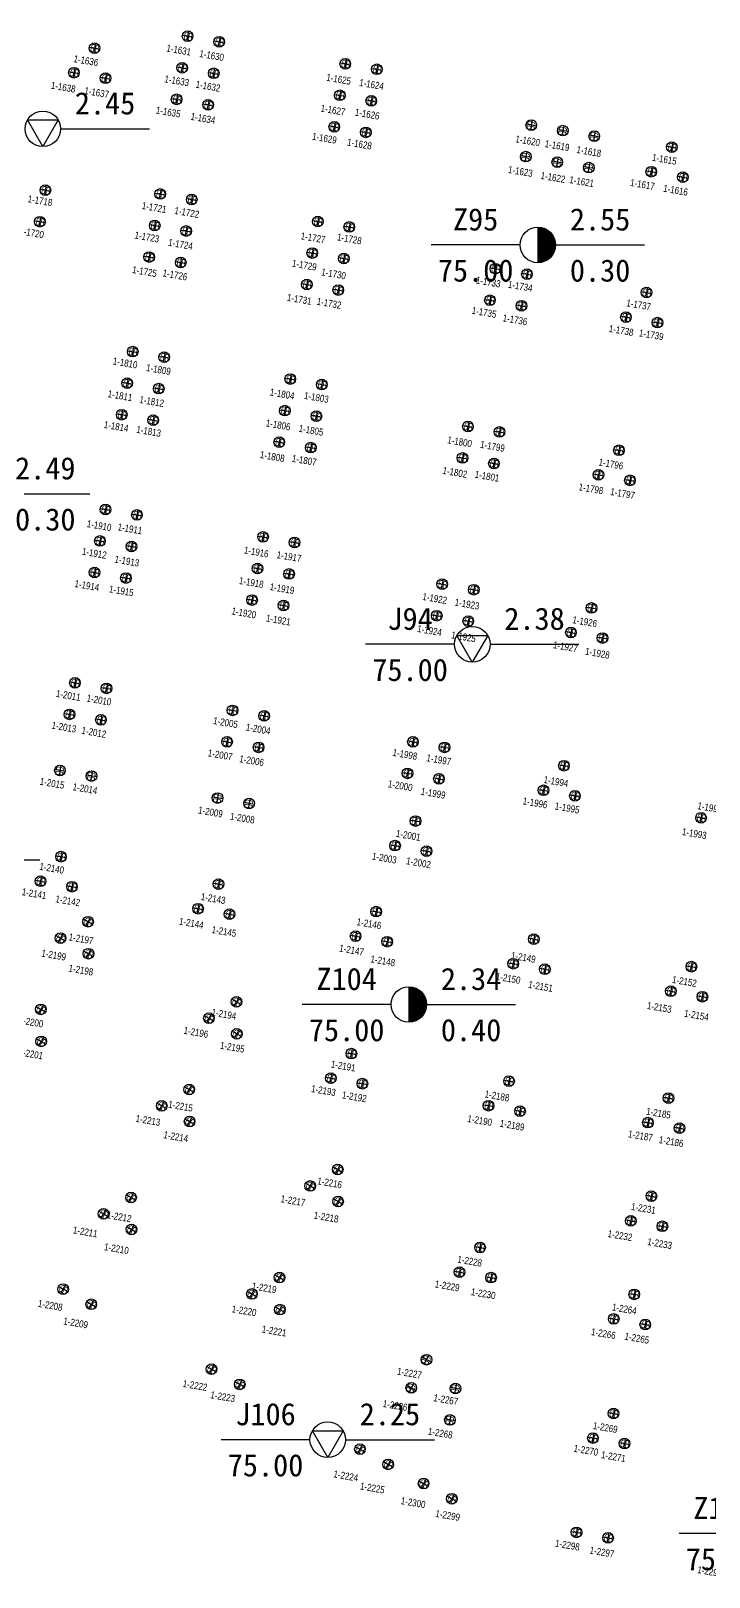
# Model space of a CAD drawing. Header units: millimetres. Extents: x 274830 to 6381169, y -2686084 to 432211.
# Drawn here: x 275146.5 to 275184.6, y 143120.6 to 143207.6 of the extents above; entities that cross this region are included whole.
import ezdxf
from ezdxf.enums import TextEntityAlignment as Align

# ---------------------------------------------------------------- set-up
doc = ezdxf.new("R2010")
doc.units = ezdxf.units.MM
doc.linetypes.add('DASHED2', pattern=[0.375, 0.25, -0.125])
doc.layers.add('_0', color=7, linetype='Continuous', lineweight=9)
doc.layers.add('ZBH', color=3, linetype='DASHED2', lineweight=20)
doc.layers.add('HOLE', color=1, linetype='Continuous')
doc.layers.add('S-FUND-PILE', color=11, linetype='Continuous')
doc.layers.add('S-ANNO-MODI-NAME', color=1, linetype='Continuous', plot=False)
doc.styles.add('ST', font='')
doc.styles.add('ZBH', font='Arial', dxfattribs={"width": 0.8})
doc.styles.add('黑体', font='', dxfattribs={"width": 0.8})
doc.styles.get('ST').set_extended_font_data('SimSun')
doc.styles.get('黑体').set_extended_font_data('Microsoft YaHei')

# ---------------------------------------------------------------- blocks, each defined once
blk = doc.blocks.new('1566')
at = {"layer": 'S-FUND-PILE'}
for p, q in [((904504, 613805), (905104, 613805)), ((904804, 614105), (904804, 613505)), ((906304, 613805), (906904, 613805)), ((906604, 614105), (906604, 613505)), ((913504, 613805), (914104, 613805)), ((913804, 614105), (913804, 613505)), ((915304, 613805), (915904, 613805)), ((915604, 614105), (915604, 613505)), ((899454, 612244), (900054, 612244)), ((899754, 612544), (899754, 611944)), ((904504, 612005), (905104, 612005)), ((904804, 612305), (904804, 611705)), ((906304, 612005), (906904, 612005)), ((906604, 612305), (906604, 611705)), ((913504, 612005), (914104, 612005)), ((913804, 612305), (913804, 611705)), ((915304, 612005), (915904, 612005)), ((915604, 612305), (915604, 611705)), ((925004, 612205), (924404, 612205)), ((924704, 612505), (924704, 611905)), ((926804, 612205), (926204, 612205)), ((926504, 612505), (926504, 611905)), ((928604, 612205), (928004, 612205)), ((928304, 612505), (928304, 611905)), ((932404, 612344), (933004, 612344)), ((932704, 612644), (932704, 612044)), ((931804, 611085), (931804, 610485)), ((933604, 611085), (933604, 610485)), ((898554, 610685), (899154, 610685)), ((898854, 610985), (898854, 610385)), ((900354, 610685), (900954, 610685)), ((900654, 610985), (900654, 610385)), ((904504, 610205), (905104, 610205)), ((904804, 610505), (904804, 609905)), ((906304, 610205), (906904, 610205)), ((906604, 610505), (906604, 609905)), ((913504, 610205), (914104, 610205)), ((913804, 610505), (913804, 609905)), ((915304, 610205), (915904, 610205)), ((915604, 610505), (915604, 609905)), ((925004, 610405), (924404, 610405)), ((924704, 610705), (924704, 610105)), ((926804, 610405), (926204, 610405)), ((926504, 610705), (926504, 610105)), ((928604, 610405), (928004, 610405)), ((928304, 610705), (928304, 610105)), ((931504, 610785), (932104, 610785)), ((933304, 610785), (933904, 610785)), ((904804, 605105), (904804, 604505)), ((906604, 605105), (906604, 604505)), ((913804, 605105), (913804, 604505)), ((915604, 605105), (915604, 604505)), ((898404, 604205), (898404, 603605)), ((904504, 604805), (905104, 604805)), ((906304, 604805), (906904, 604805)), ((913504, 604805), (914104, 604805)), ((915304, 604805), (915904, 604805)), ((924104, 604205), (924104, 603605)), ((925904, 604205), (925904, 603605)), ((932704, 604344), (932704, 603744)), ((898104, 603905), (898704, 603905)), ((904804, 603305), (904804, 602705)), ((906604, 603305), (906604, 602705)), ((913804, 603305), (913804, 602705)), ((915604, 603305), (915604, 602705)), ((923804, 603905), (924404, 603905)), ((925604, 603905), (926204, 603905)), ((932404, 604044), (933004, 604044)), ((898404, 602405), (898404, 601805)), ((904504, 603005), (905104, 603005)), ((906304, 603005), (906904, 603005)), ((913504, 603005), (914104, 603005)), ((915304, 603005), (915904, 603005)), ((924104, 602405), (924104, 601805)), ((925904, 602405), (925904, 601805)), ((931504, 602485), (932104, 602485)), ((931804, 602785), (931804, 602185)), ((933304, 602485), (933904, 602485)), ((933604, 602785), (933604, 602185)), ((898104, 602105), (898704, 602105)), ((904804, 601505), (904804, 600905)), ((906604, 601505), (906604, 600905)), ((913804, 601505), (913804, 600905)), ((915604, 601505), (915604, 600905)), ((923804, 602105), (924404, 602105)), ((925604, 602105), (926204, 602105)), ((904504, 601205), (905104, 601205)), ((906304, 601205), (906904, 601205)), ((913504, 601205), (914104, 601205)), ((915304, 601205), (915904, 601205)), ((904504, 595808), (905104, 595808)), ((904804, 596108), (904804, 595508)), ((906304, 595808), (906904, 595808)), ((906604, 596108), (906604, 595508)), ((913504, 595811), (914104, 595811)), ((913804, 596111), (913804, 595511)), ((915304, 595811), (915904, 595811)), ((915604, 596111), (915604, 595511)), ((923804, 594905), (924404, 594905)), ((924104, 595205), (924104, 594605)), ((925604, 594905), (926204, 594905)), ((925904, 595205), (925904, 594605)), ((932404, 595044), (933004, 595044)), ((932704, 595344), (932704, 594744)), ((904504, 594008), (905104, 594008)), ((904804, 594308), (904804, 593708)), ((906304, 594008), (906904, 594008)), ((906604, 594308), (906604, 593708)), ((913504, 594011), (914104, 594011)), ((913804, 594311), (913804, 593711)), ((915304, 594011), (915904, 594011)), ((915604, 594311), (915604, 593711)), ((931804, 593785), (931804, 593185)), ((933604, 593785), (933604, 593185)), ((923804, 593105), (924404, 593105)), ((924104, 593405), (924104, 592805)), ((925604, 593105), (926204, 593105)), ((925904, 593405), (925904, 592805)), ((931504, 593485), (932104, 593485)), ((933304, 593485), (933904, 593485)), ((904504, 592208), (905104, 592208)), ((904804, 592508), (904804, 591908)), ((906304, 592208), (906904, 592208)), ((906604, 592508), (906604, 591908)), ((913504, 592211), (914104, 592211)), ((913804, 592511), (913804, 591911)), ((915304, 592211), (915904, 592211)), ((915604, 592511), (915604, 591911)), ((904518, 586805), (905118, 586805)), ((904818, 587105), (904818, 586505)), ((906318, 586805), (906918, 586805)), ((906618, 587105), (906618, 586505)), ((913517, 586805), (914117, 586805)), ((913817, 587105), (913817, 586505)), ((915317, 586805), (915917, 586805)), ((915617, 587105), (915617, 586505)), ((923904, 585919), (924504, 585919)), ((924204, 586219), (924204, 585619)), ((925704, 585919), (926304, 585919)), ((926004, 586219), (926004, 585619)), ((932404, 586044), (933004, 586044)), ((932704, 586344), (932704, 585744)), ((904518, 585005), (905118, 585005)), ((904818, 585305), (904818, 584705)), ((906318, 585005), (906918, 585005)), ((906618, 585305), (906618, 584705)), ((913517, 585005), (914117, 585005)), ((913817, 585305), (913817, 584705)), ((915317, 585005), (915917, 585005)), ((915617, 585305), (915617, 584705)), ((923904, 584119), (924504, 584119)), ((924204, 584419), (924204, 583819)), ((925704, 584119), (926304, 584119)), ((926004, 584419), (926004, 583819)), ((931504, 584485), (932104, 584485)), ((931804, 584785), (931804, 584185)), ((933304, 584485), (933904, 584485)), ((933604, 584785), (933604, 584185)), ((904818, 583505), (904818, 582905)), ((906618, 583505), (906618, 582905)), ((913817, 583505), (913817, 582905)), ((915617, 583505), (915617, 582905)), ((904518, 583205), (905118, 583205)), ((906318, 583205), (906918, 583205)), ((913517, 583205), (914117, 583205)), ((915317, 583205), (915917, 583205)), ((904804, 577205), (904804, 576605)), ((906604, 577205), (906604, 576605)), ((913804, 577205), (913804, 576605)), ((915604, 577205), (915604, 576605)), ((924104, 577205), (924104, 576605)), ((925904, 577205), (925904, 576605)), ((932704, 577344), (932704, 576744)), ((904504, 576905), (905104, 576905)), ((906304, 576905), (906904, 576905)), ((913504, 576905), (914104, 576905)), ((915304, 576905), (915904, 576905)), ((923804, 576905), (924404, 576905)), ((925604, 576905), (926204, 576905)), ((932404, 577044), (933004, 577044)), ((931504, 575485), (932104, 575485)), ((931804, 575785), (931804, 575185)), ((933304, 575485), (933904, 575485)), ((933604, 575785), (933604, 575185)), ((940504, 575485), (941104, 575485)), ((940804, 575785), (940804, 575185)), ((904504, 575105), (905104, 575105)), ((904804, 575405), (904804, 574805)), ((906304, 575105), (906904, 575105)), ((906604, 575405), (906604, 574805)), ((913504, 575105), (914104, 575105)), ((913804, 575405), (913804, 574805)), ((915304, 575105), (915904, 575105)), ((915604, 575405), (915604, 574805)), ((923804, 575105), (924404, 575105)), ((924104, 575405), (924104, 574805)), ((925604, 575105), (926204, 575105)), ((925904, 575405), (925904, 574805)), ((925014, 572844), (925014, 572244)), ((904819, 572205), (904819, 571605)), ((906619, 572205), (906619, 571605)), ((913819, 572205), (913819, 571605)), ((915619, 572205), (915619, 571605)), ((924714, 572544), (925314, 572544)), ((905119, 571905), (904519, 571905)), ((906919, 571905), (906319, 571905)), ((914119, 571905), (913519, 571905)), ((915919, 571905), (915319, 571905)), ((924114, 571285), (924114, 570685)), ((925914, 571285), (925914, 570685)), ((923814, 570985), (924414, 570985)), ((925614, 570985), (926214, 570985)), ((905409, 567144), (906009, 567144)), ((905709, 567444), (905709, 566844)), ((914404, 567144), (915004, 567144)), ((914704, 567444), (914704, 566844)), ((923404, 567144), (924004, 567144)), ((923704, 567444), (923704, 566844)), ((932404, 567144), (933004, 567144)), ((932704, 567444), (932704, 566844)), ((941404, 567144), (942004, 567144)), ((941704, 567444), (941704, 566844)), ((904809, 565885), (904809, 565285)), ((906609, 565885), (906609, 565285)), ((913804, 565885), (913804, 565285)), ((915604, 565885), (915604, 565285)), ((922804, 565885), (922804, 565285)), ((924604, 565885), (924604, 565285)), ((931804, 565885), (931804, 565285)), ((933604, 565885), (933604, 565285)), ((940804, 565885), (940804, 565285)), ((942604, 565885), (942604, 565285)), ((904509, 565585), (905109, 565585)), ((906309, 565585), (906909, 565585)), ((913504, 565585), (914104, 565585)), ((915304, 565585), (915904, 565585)), ((922504, 565585), (923104, 565585)), ((924304, 565585), (924904, 565585)), ((931504, 565585), (932104, 565585)), ((933304, 565585), (933904, 565585)), ((940504, 565585), (941104, 565585)), ((942304, 565585), (942904, 565585)), ((907551, 563903), (908117, 563704)), ((907933, 564086), (907734, 563520)), ((906185, 562729), (906751, 562531)), ((906567, 562913), (906369, 562347)), ((907883, 562133), (908449, 561934)), ((908266, 562317), (908067, 561751)), ((916551, 560903), (917117, 560704)), ((916933, 561086), (916734, 560520)), ((915567, 559913), (915369, 559347)), ((941704, 559944), (941704, 559344)), ((915185, 559729), (915751, 559531)), ((916883, 559133), (917449, 558934)), ((917266, 559317), (917067, 558751)), ((923404, 559044), (924004, 559044)), ((923704, 559344), (923704, 558744)), ((932404, 559044), (933004, 559044)), ((932704, 559344), (932704, 558744)), ((941404, 559644), (942004, 559644)), ((905780, 558590), (906346, 558391)), ((906162, 558774), (905964, 558208)), ((940504, 558085), (941104, 558085)), ((940804, 558385), (940804, 557785)), ((942304, 558085), (942904, 558085)), ((942604, 558385), (942604, 557785)), ((922504, 557485), (923104, 557485)), ((922804, 557785), (922804, 557185)), ((924304, 557485), (924904, 557485)), ((924604, 557785), (924604, 557185)), ((931504, 557485), (932104, 557485)), ((931804, 557785), (931804, 557185)), ((933304, 557485), (933904, 557485)), ((933604, 557785), (933604, 557185)), ((906112, 556820), (906679, 556622)), ((906495, 557004), (906296, 556438)), ((914780, 555590), (915346, 555391)), ((915162, 555774), (914964, 555208)), ((913796, 554600), (913598, 554034)), ((913414, 554417), (913980, 554218)), ((915112, 553820), (915679, 553622)), ((915495, 554004), (915296, 553438)), ((941404, 554044), (942004, 554044)), ((941704, 554344), (941704, 553744)), ((923780, 552590), (924346, 552391)), ((924162, 552774), (923964, 552208)), ((940504, 552485), (941104, 552485)), ((940804, 552785), (940804, 552185)), ((942304, 552485), (942904, 552485)), ((942604, 552785), (942604, 552185)), ((922414, 551417), (922980, 551218)), ((922796, 551600), (922598, 551034)), ((924112, 550820), (924679, 550622)), ((924495, 551004), (924296, 550438)), ((932404, 549544), (933004, 549544)), ((932704, 549844), (932704, 549244)), ((912598, 549044), (913164, 548845)), ((912980, 549228), (912782, 548662)), ((941704, 548744), (941704, 548144)), ((911232, 547871), (911798, 547672)), ((911614, 548054), (911416, 547488)), ((931504, 547985), (932104, 547985)), ((931804, 548285), (931804, 547685)), ((933304, 547985), (933904, 547985)), ((933604, 548285), (933604, 547685)), ((941404, 548444), (942004, 548444)), ((912930, 547275), (913497, 547076)), ((913313, 547458), (913114, 546892)), ((940504, 546885), (941104, 546885)), ((940804, 547185), (940804, 546585)), ((942304, 546885), (942904, 546885)), ((942604, 547185), (942604, 546585)), ((921598, 546044), (922164, 545845)), ((921980, 546228), (921782, 545662)), ((920614, 545054), (920416, 544488)), ((920232, 544871), (920798, 544672)), ((921930, 544275), (922497, 544076)), ((922313, 544458), (922114, 543892)), ((909717, 543311), (910286, 543121)), ((910097, 543500), (909907, 542931)), ((911425, 542741), (911994, 542552)), ((911804, 542931), (911615, 542362)), ((931104, 542723), (930535, 542913)), ((930914, 543103), (930725, 542534)), ((932704, 541805), (932704, 541205)), ((941404, 541644), (942004, 541644)), ((941704, 541944), (941704, 541344)), ((930535, 541016), (929966, 541205)), ((930345, 541395), (930155, 540826)), ((933004, 541505), (932404, 541505)), ((918717, 540311), (919286, 540121)), ((919097, 540500), (918907, 539931)), ((920804, 539931), (920615, 539362)), ((932704, 540005), (932704, 539405)), ((940504, 540085), (941104, 540085)), ((940804, 540385), (940804, 539785)), ((942304, 540085), (942904, 540085)), ((942604, 540385), (942604, 539785)), ((920425, 539741), (920994, 539552)), ((933004, 539705), (932404, 539705)), ((927716, 537311), (928285, 537121)), ((928095, 537501), (927905, 536932)), ((929423, 536742), (929992, 536552)), ((929803, 536932), (929613, 536362)), ((931576, 536024), (932146, 535835)), ((931956, 536214), (931766, 535645)), ((933284, 535455), (933853, 535265)), ((933664, 535645), (933474, 535076)), ((940504, 534705), (941104, 534705)), ((940804, 535005), (940804, 534405)), ((942304, 534705), (942904, 534705)), ((942604, 535005), (942604, 534405))]:
    blk.add_line(p, q, dxfattribs=at)
for centre in [(904804, 613805), (906604, 613805), (913804, 613805), (915604, 613805), (899754, 612244), (904804, 612005), (906604, 612005), (913804, 612005), (915604, 612005), (924704, 612205), (926504, 612205), (928304, 612205), (932704, 612344), (931804, 610785), (933604, 610785), (898854, 610685), (900654, 610685), (904804, 610205), (906604, 610205), (913804, 610205), (915604, 610205), (924704, 610405), (926504, 610405), (928304, 610405), (904804, 604805), (906604, 604805), (913804, 604805), (915604, 604805), (898404, 603905), (924104, 603905), (925904, 603905), (932704, 604044), (904804, 603005), (906604, 603005), (913804, 603005), (915604, 603005), (898404, 602105), (924104, 602105), (925904, 602105), (931804, 602485), (933604, 602485), (904804, 601205), (906604, 601205), (913804, 601205), (915604, 601205), (904804, 595808), (906604, 595808), (913804, 595811), (915604, 595811), (924104, 594905), (925904, 594905), (932704, 595044), (904804, 594008), (906604, 594008), (913804, 594011), (915604, 594011), (931804, 593485), (933604, 593485), (924104, 593105), (925904, 593105), (904804, 592208), (906604, 592208), (913804, 592211), (915604, 592211), (904818, 586805), (906618, 586805), (913817, 586805), (915617, 586805), (924204, 585919), (926004, 585919), (932704, 586044), (904818, 585005), (906618, 585005), (913817, 585005), (915617, 585005), (924204, 584119), (926004, 584119), (931804, 584485), (933604, 584485), (904818, 583205), (906618, 583205), (913817, 583205), (915617, 583205), (904804, 576905), (906604, 576905), (913804, 576905), (915604, 576905), (924104, 576905), (925904, 576905), (932704, 577044), (931804, 575485), (933604, 575485), (940804, 575485), (904804, 575105), (906604, 575105), (913804, 575105), (915604, 575105), (924104, 575105), (925904, 575105), (925014, 572544), (904819, 571905), (906619, 571905), (913819, 571905), (915619, 571905), (924114, 570985), (925914, 570985), (905709, 567144), (914704, 567144), (923704, 567144), (932704, 567144), (941704, 567144), (904809, 565585), (906609, 565585), (913804, 565585), (915604, 565585), (922804, 565585), (924604, 565585), (931804, 565585), (933604, 565585), (940804, 565585), (942604, 565585), (907834, 563803), (906468, 562630), (908166, 562034), (916834, 560803), (915468, 559630), (941704, 559644), (917166, 559034), (923704, 559044), (932704, 559044), (906063, 558491), (940804, 558085), (942604, 558085), (922804, 557485), (924604, 557485), (931804, 557485), (933604, 557485), (906395, 556721), (915063, 555491), (913697, 554317), (915395, 553721), (941704, 554044), (924063, 552491), (940804, 552485), (942604, 552485), (922697, 551317), (924395, 550721), (932704, 549544), (912881, 548945), (941704, 548444), (911515, 547771), (931804, 547985), (933604, 547985), (913214, 547175), (940804, 546885), (942604, 546885), (921881, 545945), (920515, 544771), (922214, 544175), (910002, 543216), (911709, 542647), (930820, 542818), (932704, 541505), (941704, 541644), (930250, 541110), (919002, 540216), (920709, 539647), (932704, 539705), (940804, 540085), (942604, 540085), (928000, 537216), (929708, 536647), (931861, 535929), (933569, 535360), (940804, 534705), (942604, 534705)]:
    blk.add_circle(centre, 300, dxfattribs=at)
at = {"layer": 'S-FUND-PILE', "style": '黑体', "width": 0.7}
for p in [(904583, 613570), (906383, 613570), (913583, 613570), (915383, 613570), (899533, 612010), (904583, 611770), (906383, 611770), (913583, 611770), (915383, 611770), (932482, 612110), (898633, 610450), (900433, 610450), (904583, 609970), (906383, 609970), (913583, 609970), (915383, 609970), (931582, 610550), (933382, 610550), (904583, 604570), (906383, 604570), (913583, 604570), (915383, 604570), (898183, 603670), (923883, 603670), (925683, 603670), (932482, 603810), (904583, 602770), (906383, 602770), (913583, 602770), (915383, 602770), (931582, 602250), (933382, 602250), (898183, 601870), (923883, 601870), (925683, 601870), (904583, 600970), (906383, 600970), (913583, 600970), (915383, 600970), (904583, 595573), (906383, 595573), (913583, 595577), (915383, 595577), (923883, 594670), (925683, 594670), (932483, 594810), (904583, 593773), (906383, 593773), (913583, 593777), (915383, 593777), (931583, 593250), (933383, 593250), (923883, 592870), (925683, 592870), (904583, 591973), (906383, 591973), (913583, 591977), (915383, 591977), (904597, 586570), (906397, 586570), (913596, 586570), (915396, 586570), (923983, 585685), (925783, 585685), (932482, 585810), (904597, 584770), (906397, 584770), (913596, 584770), (915396, 584770), (923983, 583885), (925783, 583885), (931582, 584250), (933382, 584250), (904597, 582970), (906397, 582970), (913596, 582970), (915396, 582970), (932482, 576810), (904583, 576670), (906383, 576670), (913583, 576670), (915383, 576670), (923883, 576670), (925683, 576670), (931582, 575250), (933382, 575250), (940582, 575250), (904583, 574870), (906383, 574870), (913583, 574870), (915383, 574870), (923883, 574870), (925683, 574870), (924792, 572310), (923892, 570750), (925692, 570750), (905488, 566910), (914482, 566910), (923483, 566910), (932482, 566910), (941482, 566910), (904588, 565350), (906388, 565350), (913582, 565350), (915382, 565350), (922583, 565350), (924383, 565350), (931582, 565350), (933382, 565350), (940582, 565350), (942382, 565350), (941483, 559410), (923483, 558810), (932483, 558810), (940583, 557850), (942383, 557850), (922583, 557250), (924383, 557250), (931583, 557250), (933383, 557250), (941482, 553810), (940582, 552250), (942382, 552250), (932483, 549310), (941482, 548210), (931583, 547750), (933383, 547750), (940582, 546650), (942382, 546650), (941482, 541410), (940582, 539850), (942382, 539850), (940583, 534470), (942383, 534470)]:
    blk.add_text('6B', height=450, dxfattribs=at).set_placement(p)
for rotation, p in [(270, (924470, 612426)), (270, (926270, 612426)), (270, (928070, 612426)), (270, (924470, 610626)), (270, (926270, 610626)), (270, (928070, 610626)), (270, (904585, 572126)), (270, (906385, 572126)), (270, (913585, 572126)), (270, (915385, 572126)), (340.6567, (907547, 563656)), (340.6567, (906181, 562482)), (340.6567, (907880, 561886)), (340.6567, (916547, 560656)), (340.6567, (915181, 559482)), (340.6567, (916880, 558886)), (340.6567, (905776, 558343)), (340.6567, (906109, 556573)), (340.6567, (914776, 555343)), (340.6567, (913410, 554169)), (340.6567, (915109, 553573)), (340.6567, (923776, 552343)), (340.6567, (922410, 551169)), (340.6567, (924109, 550573)), (340.6567, (912594, 548797)), (340.6567, (911228, 547624)), (340.6567, (912927, 547027)), (340.6567, (921594, 545797)), (340.6567, (920228, 544624)), (340.6567, (921927, 544027)), (341.56505, (909718, 543063)), (341.56505, (911425, 542494)), (251.56505, (930667, 543102)), (270, (932470, 541726)), (251.56505, (930098, 541395)), (341.56505, (918718, 540063)), (341.56505, (920425, 539494)), (270, (932470, 539926)), (341.56505, (927716, 537064)), (341.56505, (929424, 536495)), (341.56505, (931577, 535777)), (341.56505, (933284, 535208))]:
    blk.add_text('6B', height=450, rotation=rotation, dxfattribs=at).set_placement(p)
blk = doc.blocks.new('H_sam_hole')
blk.add_line((0, 2), (0, -2))
at = {"const_width": 2}
blk.add_lwpolyline([(0, -1, 0.414214), (1, 0, 0.414214), (0, 1, 1)], format="xyb", dxfattribs=at)
blk.add_circle((0, 0), 2)
blk = doc.blocks.new('H_cpt_hole')
for p, q in [((-1.73, 1), (1.73, 1)), ((0, -2), (-1.73, 1)), ((1.73, 1), (0, -2))]:
    blk.add_line(p, q)
blk.add_circle((0, 0), 2)
blk = doc.blocks.new('A$C7E34312C')
at = {"layer": 'HOLE', "linetype": 'Continuous'}
for points in [[(312.294, -62.589), (317.294, -62.589)], [(338.141, -69.115), (333.141, -69.115)], [(340.141, -69.115), (345.141, -69.115)], [(308.932, -83.108), (313.932, -83.108)], [(334.453, -91.566), (329.453, -91.566)], [(336.453, -91.566), (341.453, -91.566)], [(306.119, -103.692), (311.119, -103.692)], [(330.885, -111.817), (325.885, -111.817)], [(332.885, -111.817), (337.885, -111.817)], [(326.321, -136.282), (321.321, -136.282)], [(328.321, -136.282), (333.321, -136.282)], [(352.085, -141.56), (347.085, -141.56)]]:
    blk.add_lwpolyline(points, dxfattribs=at)
at = {"layer": 'HOLE', "xscale": 0.5, "yscale": 0.5, "zscale": 0.5}
for name, p in [('H_cpt_hole', (311.294, -62.589)), ('H_sam_hole', (339.141, -69.115)), ('H_cpt_hole', (335.453, -91.566)), ('H_sam_hole', (331.885, -111.817)), ('H_cpt_hole', (327.321, -136.282))]:
    blk.add_blockref(name, p, dxfattribs=at)
at = {"layer": 'HOLE', "style": 'ST'}
for s, p in [('2.45', (314.794, -61.152)), ('Z95', (335.641, -67.678)), ('2.55', (342.641, -67.678)), ('75.00', (335.641, -70.553)), ('0.30', (342.641, -70.553)), ('2.49', (311.432, -81.671)), ('0.30', (311.432, -84.546)), ('J94', (331.953, -90.129)), ('2.38', (338.953, -90.129)), ('75.00', (331.953, -93.004)), ('Z104', (328.385, -110.38)), ('2.34', (335.385, -110.38)), ('75.00', (328.385, -113.255)), ('0.40', (335.385, -113.255)), ('J106', (323.821, -134.845)), ('2.25', (330.821, -134.845)), ('75.00', (323.821, -137.72)), ('Z107', (349.585, -140.123)), ('75.00', (349.585, -142.998))]:
    blk.add_text(s, height=1.25, dxfattribs=at).set_placement(p, align=Align.MIDDLE_CENTER)

msp = doc.modelspace()

# ---------------------------------------------------------------- block references
at = {"layer": '_0'}
msp.add_blockref('A$C7E34312C', (274835.87, 143264.654), dxfattribs=at)
at = {"layer": 'S-ANNO-MODI-NAME', "xscale": 0.0009999999999999998, "yscale": 0.0009999999999999998, "zscale": 0.0009999999999999998, "rotation": 350.1073988818654}
msp.add_blockref('1566', (274158.507, 142758.039), dxfattribs=at)

# ---------------------------------------------------------------- texts
at = {"layer": 'ZBH', "style": 'ZBH', "width": 0.8}
for s, p in [('1-1631', (275154.812, 143206.496)), ('1-1630', (275156.664, 143206.189)), ('1-1636', (275149.589, 143205.899)), ('1-1638', (275148.313, 143204.407)), ('1-1633', (275154.701, 143204.769)), ('1-1632', (275156.459, 143204.463)), ('1-1625', (275163.807, 143204.855)), ('1-1624', (275165.658, 143204.564)), ('1-1637', (275150.199, 143204.11)), ('1-1635', (275154.22, 143203.012)), ('1-1627', (275163.488, 143203.12)), ('1-1626', (275165.414, 143202.894)), ('1-1634', (275156.175, 143202.656)), ('1-1629', (275163.008, 143201.539)), ('1-1628', (275164.979, 143201.211)), ('1-1620', (275174.442, 143201.394)), ('1-1619', (275176.096, 143201.121)), ('1-1618', (275177.881, 143200.794)), ('1-1615', (275182.131, 143200.353)), ('1-1623', (275174.032, 143199.671)), ('1-1622', (275175.863, 143199.336)), ('1-1621', (275177.476, 143199.102)), ('1-1617', (275180.897, 143198.941)), ('1-1616', (275182.759, 143198.617)), ('1-1718', (275147.01, 143198.025)), ('1-1721', (275153.429, 143197.645)), ('1-1722', (275155.266, 143197.368)), ('1-1720', (275146.535, 143196.224)), ('1-1723', (275153.021, 143195.983)), ('1-1727', (275162.368, 143195.944)), ('1-1728', (275164.412, 143195.879)), ('1-1724', (275154.911, 143195.578)), ('1-1725', (275152.887, 143194.043)), ('1-1729', (275161.876, 143194.403)), ('1-1726', (275154.599, 143193.852)), ('1-1730', (275163.521, 143193.911)), ('1-1733', (275172.222, 143193.456)), ('1-1734', (275174.024, 143193.218)), ('1-1731', (275161.593, 143192.483)), ('1-1732', (275163.267, 143192.26)), ('1-1735', (275171.989, 143191.751)), ('1-1737', (275180.683, 143192.174)), ('1-1736', (275173.727, 143191.329)), ('1-1738', (275179.698, 143190.73)), ('1-1739', (275181.392, 143190.488)), ('1-1810', (275151.797, 143188.905)), ('1-1809', (275153.672, 143188.536)), ('1-1811', (275151.511, 143187.065)), ('1-1804', (275160.63, 143187.159)), ('1-1812', (275153.289, 143186.741)), ('1-1803', (275162.555, 143186.968)), ('1-1814', (275151.292, 143185.336)), ('1-1806', (275160.405, 143185.42)), ('1-1813', (275153.118, 143185.062)), ('1-1805', (275162.255, 143185.12)), ('1-1800', (275170.613, 143184.474)), ('1-1808', (275160.072, 143183.644)), ('1-1799', (275172.46, 143184.218)), ('1-1807', (275161.871, 143183.43)), ('1-1802', (275170.346, 143182.753)), ('1-1796', (275179.123, 143183.223)), ('1-1801', (275172.156, 143182.537)), ('1-1798', (275178.001, 143181.829)), ('1-1797', (275179.779, 143181.563)), ('1-1910', (275150.334, 143179.76)), ('1-1911', (275152.068, 143179.579)), ('1-1912', (275150.063, 143178.205)), ('1-1913', (275151.894, 143177.764)), ('1-1916', (275159.174, 143178.279)), ('1-1917', (275161.016, 143178.018)), ('1-1914', (275149.645, 143176.392)), ('1-1915', (275151.582, 143176.095)), ('1-1918', (275158.895, 143176.563)), ('1-1919', (275160.622, 143176.221)), ('1-1920', (275158.475, 143174.851)), ('1-1922', (275169.212, 143175.665)), ('1-1923', (275171.031, 143175.348)), ('1-1921', (275160.415, 143174.452)), ('1-1926', (275177.65, 143174.36)), ('1-1924', (275168.919, 143173.864)), ('1-1925', (275170.833, 143173.51)), ('1-1927', (275176.562, 143172.954)), ('1-1928', (275178.363, 143172.589)), ('1-2011', (275148.599, 143170.215)), ('1-2010', (275150.325, 143169.951)), ('1-2013', (275148.354, 143168.431)), ('1-2012', (275150.037, 143168.137)), ('1-2005', (275157.443, 143168.689)), ('1-2004', (275159.281, 143168.324)), ('1-2007', (275157.141, 143166.872)), ('1-2006', (275158.911, 143166.548)), ('1-1998', (275167.535, 143166.9)), ('1-1997', (275169.439, 143166.598)), ('1-1994', (275176.031, 143165.374)), ('1-2015', (275147.689, 143165.275)), ('1-2014', (275149.54, 143164.971)), ('1-2000', (275167.273, 143165.139)), ('1-1999', (275169.125, 143164.712)), ('1-2009', (275156.596, 143163.66)), ('1-1996', (275174.858, 143164.171)), ('1-1995', (275176.661, 143163.887)), ('1-1991', (275184.683, 143163.902)), ('1-2008', (275158.393, 143163.317)), ('1-2001', (275167.722, 143162.346)), ('1-1993', (275183.815, 143162.448)), ('1-2003', (275166.375, 143161.07)), ('1-2140', (275147.669, 143160.495)), ('1-2002', (275168.298, 143160.809)), ('1-2141', (275146.675, 143159.071)), ('1-2142', (275148.57, 143158.67)), ('1-2143', (275156.749, 143158.796)), ('1-2144', (275155.52, 143157.415)), ('1-2145', (275157.357, 143156.943)), ('1-2146', (275165.514, 143157.382)), ('1-2197', (275149.314, 143156.526)), ('1-2147', (275164.533, 143155.901)), ('1-2199', (275147.78, 143155.617)), ('1-2148', (275166.289, 143155.291)), ('1-2149', (275174.195, 143155.488)), ('1-2198', (275149.308, 143154.773)), ('1-2150', (275173.343, 143154.307)), ('1-2152', (275183.258, 143154.136)), ('1-2151', (275175.165, 143153.857)), ('1-2194', (275157.352, 143152.294)), ('1-2153', (275181.844, 143152.673)), ('1-2200', (275146.5, 143151.854)), ('1-2154', (275183.934, 143152.233)), ('1-2196', (275155.778, 143151.273)), ('1-2201', (275146.487, 143150.063)), ('1-2195', (275157.826, 143150.437)), ('1-2191', (275164.065, 143149.38)), ('1-2193', (275162.954, 143147.998)), ('1-2215', (275154.915, 143147.122)), ('1-2192', (275164.687, 143147.65)), ('1-2188', (275172.714, 143147.695)), ('1-2213', (275153.079, 143146.323)), ('1-2190', (275171.743, 143146.318)), ('1-2185', (275181.799, 143146.729)), ('1-2214', (275154.648, 143145.409)), ('1-2189', (275173.566, 143146.049)), ('1-2187', (275180.785, 143145.458)), ('1-2186', (275182.511, 143145.133)), ('1-2216', (275163.3, 143142.814)), ('1-2217', (275161.237, 143141.809)), ('1-2231', (275180.952, 143141.373)), ('1-2212', (275151.462, 143140.909)), ('1-2218', (275163.103, 143140.882)), ('1-2211', (275149.553, 143140.058)), ('1-2232', (275179.633, 143139.85)), ('1-2233', (275181.867, 143139.398)), ('1-2210', (275151.309, 143139.112)), ('1-2228', (275171.177, 143138.41)), ('1-2219', (275159.619, 143136.909)), ('1-2229', (275169.913, 143137.018)), ('1-2208', (275147.583, 143135.922)), ('1-2230', (275171.941, 143136.582)), ('1-2209', (275149.012, 143134.937)), ('1-2220', (275158.49, 143135.62)), ('1-2264', (275179.878, 143135.721)), ('1-2221', (275160.18, 143134.483)), ('1-2266', (275178.699, 143134.337)), ('1-2265', (275180.583, 143134.077)), ('1-2222', (275155.73, 143131.423)), ('1-2227', (275167.789, 143132.115)), ('1-2223', (275157.286, 143130.79)), ('1-2267', (275169.837, 143130.622)), ('1-2226', (275166.981, 143130.296)), ('1-2269', (275178.806, 143129.055)), ('1-2268', (275169.522, 143128.739)), ('1-2270', (275177.718, 143127.776)), ('1-2271', (275179.263, 143127.424)), ('1-2224', (275164.211, 143126.337)), ('1-2225', (275165.705, 143125.658)), ('1-2300', (275167.998, 143124.832)), ('1-2299', (275169.941, 143124.114)), ('1-2298', (275176.674, 143122.447)), ('1-2297', (275178.617, 143122.052)), ('1-2296', (275184.68, 143120.958))]:
    msp.add_text(s, height=0.4, rotation=350.10754, dxfattribs=at).set_placement(p, align=Align.MIDDLE)

doc.saveas('drawing.dxf')
